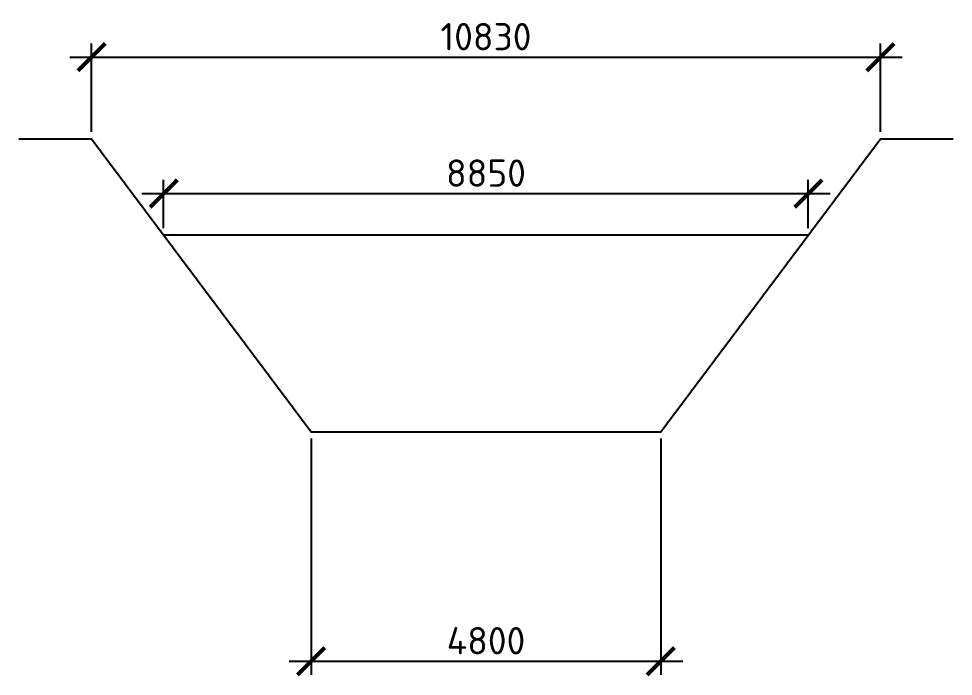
# Model space of a CAD drawing. Header units: millimetres. Extents: x 412691 to 517962, y -254736 to -160956.
# Drawn here: x 437343 to 450173, y -241922 to -232895 of the extents above; entities that cross this region are included whole.
import ezdxf

# ---------------------------------------------------------------- set-up
doc = ezdxf.new("R2010")
doc.units = ezdxf.units.MM
doc.header["$PDSIZE"] = 1
doc.layers.get('0').update_dxf_attribs({"lineweight": 0})
doc.layers.get('Defpoints').update_dxf_attribs({"color": 3})
doc.layers.add('второстепенные', color=7, linetype='Continuous', lineweight=25)
doc.layers.add('ГП_Расстояние от зд до сетей', color=7, linetype='Continuous', lineweight=0)
doc.styles.add('ISOCPEUR', font='isocpeur.ttf')
doc.dimstyles.new('SPDS-ISOCUP', dxfattribs={"dimscale": 10, "dimtxt": 2.5, "dimasz": 2.5, "dimexe": 1.25, "dimexo": 0.625, "dimtad": 1, "dimdec": 0, "dimrnd": 0.001, "dimtxsty": 'ISOCPEUR', "dimblk": 'ARCHTICK', "dimcen": 2.5, "dimdle": 2, "dimadec": 0, "dimazin": 2, "dimtfac": 0.75, "dimtdec": 0, "dimtmove": 1, "dimatfit": 3, "dimfxl": 1, "dimtolj": 1, "dimarcsym": 1})

# ---------------------------------------------------------------- blocks, each defined once
blk = doc.blocks.new('_ArchTick')
at = {"color": 0, "linetype": 'ByBlock', "lineweight": 30, "const_width": 0.15}
blk.add_lwpolyline([(-0.5, -0.5), (0.5, 0.5)], dxfattribs=at)
blk = doc.blocks.new('*D177')
at = {"layer": 'Defpoints', "color": 0, "ltscale": 10, "transparency": 16777216}
for p in [(441358, -238564), (446158, -238564), (446158, -241714)]:
    blk.add_point(p, dxfattribs=at)
at = {"layer": 'ГП_Расстояние от зд до сетей', "color": 0, "lineweight": -2, "ltscale": 10, "transparency": 16777216}
for p, q in [((441358, -238658), (441358, -241902)), ((446158, -238658), (446158, -241902)), ((441058, -241714), (446458, -241714))]:
    blk.add_line(p, q, dxfattribs=at)
at = {"layer": 'ГП_Расстояние от зд до сетей', "color": 0, "lineweight": -2, "ltscale": 10, "transparency": 16777216, "xscale": 375, "yscale": 375, "zscale": 375, "rotation": 180}
blk.add_blockref('_ArchTick', (441358, -241714), dxfattribs=at)
at = {"layer": 'ГП_Расстояние от зд до сетей', "color": 0, "lineweight": -2, "ltscale": 10, "transparency": 16777216, "xscale": 375, "yscale": 375, "zscale": 375}
blk.add_blockref('_ArchTick', (446158, -241714), dxfattribs=at)
at = {"layer": 'ГП_Расстояние от зд до сетей', "color": 0, "ltscale": 10, "transparency": 16777216, "insert": (443758, -241433), "char_height": 375, "attachment_point": 5, "style": 'ISOCPEUR'}
blk.add_mtext('\\A1;4800', dxfattribs=at)
blk = doc.blocks.new('*D180')
at = {"layer": 'Defpoints', "color": 0, "ltscale": 10, "transparency": 16777216}
for p in [(448183, -235296), (439333, -235864), (448183, -235864)]:
    blk.add_point(p, dxfattribs=at)
at = {"layer": 'ГП_Расстояние от зд до сетей', "color": 0, "lineweight": -2, "ltscale": 10, "transparency": 16777216}
for p, q in [((439333, -235770), (439333, -235109)), ((448183, -235770), (448183, -235109)), ((439033, -235296), (448483, -235296))]:
    blk.add_line(p, q, dxfattribs=at)
at = {"layer": 'ГП_Расстояние от зд до сетей', "color": 0, "lineweight": -2, "ltscale": 10, "transparency": 16777216, "xscale": 375, "yscale": 375, "zscale": 375, "rotation": 180}
blk.add_blockref('_ArchTick', (439333, -235296), dxfattribs=at)
at = {"layer": 'ГП_Расстояние от зд до сетей', "color": 0, "lineweight": -2, "ltscale": 10, "transparency": 16777216, "xscale": 375, "yscale": 375, "zscale": 375}
blk.add_blockref('_ArchTick', (448183, -235296), dxfattribs=at)
at = {"layer": 'ГП_Расстояние от зд до сетей', "color": 0, "ltscale": 10, "transparency": 16777216, "insert": (443758, -235015), "char_height": 375, "attachment_point": 5, "style": 'ISOCPEUR'}
blk.add_mtext('\\A1;8850', dxfattribs=at)
blk = doc.blocks.new('*D181')
at = {"layer": 'Defpoints', "color": 0, "ltscale": 10, "transparency": 16777216}
for p in [(449173, -233423), (438343, -234544), (449173, -234544)]:
    blk.add_point(p, dxfattribs=at)
at = {"layer": 'ГП_Расстояние от зд до сетей', "color": 0, "lineweight": -2, "ltscale": 10, "transparency": 16777216}
for p, q in [((438343, -234450), (438343, -233235)), ((449173, -234450), (449173, -233235)), ((438043, -233423), (449473, -233423))]:
    blk.add_line(p, q, dxfattribs=at)
at = {"layer": 'ГП_Расстояние от зд до сетей', "color": 0, "lineweight": -2, "ltscale": 10, "transparency": 16777216, "xscale": 375, "yscale": 375, "zscale": 375, "rotation": 180}
blk.add_blockref('_ArchTick', (438343, -233423), dxfattribs=at)
at = {"layer": 'ГП_Расстояние от зд до сетей', "color": 0, "lineweight": -2, "ltscale": 10, "transparency": 16777216, "xscale": 375, "yscale": 375, "zscale": 375}
blk.add_blockref('_ArchTick', (449173, -233423), dxfattribs=at)
at = {"layer": 'ГП_Расстояние от зд до сетей', "color": 0, "ltscale": 10, "transparency": 16777216, "insert": (443758, -233142), "char_height": 375, "attachment_point": 5, "style": 'ISOCPEUR'}
blk.add_mtext('\\A1;10830', dxfattribs=at)

msp = doc.modelspace()

# ---------------------------------------------------------------- linework, layer by layer
at = {"layer": 'второстепенные', "ltscale": 10}
msp.add_line((439333.29, -235863.96), (448183.14, -235863.96), dxfattribs=at)
at = {"layer": 'второстепенные', "linetype": 'Continuous'}
msp.add_lwpolyline([(437343.21, -234543.86), (438343.21, -234543.86), (441358.21, -238563.86), (446158.21, -238563.86), (449173.21, -234543.86), (450173.21, -234543.86)], dxfattribs=at)

# ---------------------------------------------------------------- dimensions: what is measured, and where the dimension line sits
at = {"layer": 'ГП_Расстояние от зд до сетей', "ltscale": 10}
for base, p1, p2, picture, middle in [((449173.21, -233422.76), (438343.21, -234543.86), (449173.21, -234543.86), '*D181', (443758.21, -233141.51)), ((448183.14, -235296.47), (439333.29, -235863.96), (448183.14, -235863.96), '*D180', (443758.21, -235015.22)), ((446158.21, -241714.13), (441358.21, -238563.86), (446158.21, -238563.86), '*D177', (443758.21, -241432.88))]:
    dim = msp.add_linear_dim(base=base, p1=p1, p2=p2, dimstyle='SPDS-ISOCUP', override={"dimscale": 150}, dxfattribs=at)
    dim.commit()
    dim.dimension.update_dxf_attribs({"geometry": picture, "text_midpoint": middle})

doc.saveas('drawing.dxf')
